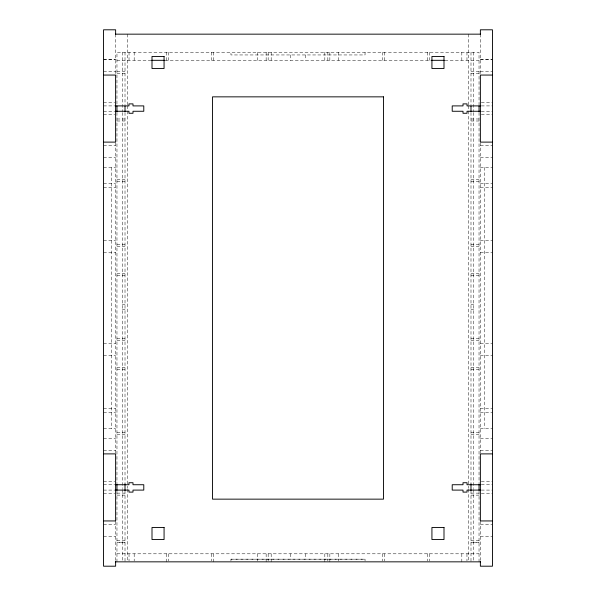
<?xml version="1.0" encoding="UTF-8"?>
<svg xmlns="http://www.w3.org/2000/svg" width="596" height="596" viewBox="0 0 596 596"><rect width="100%" height="100%" fill="white"/><g stroke="black" fill="none" stroke-linecap="round" stroke-linejoin="round"><path stroke-width="0.45" stroke-dasharray="2.98 2.23" d="M103.555 59.63L115.624 59.63M480.376 59.63L492.445 59.63M103.555 59.652L115.624 59.652M480.376 59.652L492.445 59.652M116.965 60.315L151.049 60.315M165.003 60.315L430.997 60.315M444.951 60.315L479.035 60.315M103.555 71.721L115.624 71.706M116.965 71.714L125.011 71.714M470.989 71.714L479.035 71.714M480.376 71.699L492.445 71.721M116.965 73.725L125.011 73.725M470.989 73.725L479.035 73.725M103.555 102.542L114.693 102.542M481.307 102.542L492.445 102.542M103.555 105.917L114.693 105.902M481.307 105.917L492.445 105.902M103.555 111.266L114.693 111.251M481.307 111.251L492.445 111.266M103.555 114.611L114.693 114.611M481.307 114.611L492.445 114.611M116.965 118.984L125.011 118.984M470.989 118.984L479.035 118.984M116.965 120.995L125.011 120.995M470.989 120.995L479.035 120.995M103.555 145.461L115.624 145.461M480.376 145.461L492.445 145.461M103.555 157.553L115.624 157.538M480.376 157.53L492.445 157.553M103.555 167.498L115.624 167.498M480.376 167.498L492.445 167.498M116.965 179.664L125.011 179.664M470.989 179.664L479.035 179.664M116.965 181.676L125.011 181.676M470.989 181.676L479.035 181.676M103.555 183.59L115.624 183.59M480.376 183.59L492.445 183.59M103.555 187.368L115.624 187.368M480.376 187.368L492.445 187.368M103.555 240.71L115.624 240.724M480.376 240.71L492.445 240.71M116.965 244.367L125.011 244.367M470.989 244.367L479.035 244.367M116.965 246.379L125.011 246.379M470.989 246.379L479.035 246.379M103.555 252.779L115.624 252.793M480.376 252.779L492.445 252.779M116.965 273.698L125.011 273.698M470.989 273.698L479.035 273.698M116.965 275.71L125.011 275.717M470.989 275.71L479.035 275.71M122.329 304.712L125.011 304.712M470.989 304.712L473.671 304.712M122.329 309.406L125.011 309.406M470.989 309.406L473.671 309.406M116.965 338.401L125.011 338.409M470.989 338.401L479.035 338.409M116.965 340.413L125.011 340.42M470.989 340.413L479.035 340.413M103.555 343.221L115.624 343.229M480.376 343.221L492.445 343.221M103.555 355.291L115.624 355.298M480.376 355.291L492.445 355.291M116.965 367.739L125.011 367.739M470.989 367.739L479.035 367.739M116.965 369.751L125.011 369.751M470.989 369.751L479.035 369.751M103.555 408.632L115.624 408.632M480.376 408.632L492.445 408.632M103.555 412.41L115.624 412.41M480.376 412.41L492.445 412.41M103.555 428.502L115.624 428.502M480.376 428.502L492.445 428.502M116.965 432.443L125.011 432.443M470.989 432.443L479.035 432.443M116.965 434.454L125.011 434.454M470.989 434.454L479.035 434.454M103.555 438.47L115.624 438.47M480.376 438.47L492.445 438.47M103.555 450.539L115.624 450.539M480.376 450.539L492.445 450.539M103.555 481.389L114.693 481.389M481.307 481.389L492.445 481.389M103.555 484.749L114.693 484.734M481.307 484.749L492.445 484.734M103.555 490.098L114.693 490.083M481.307 490.083L492.445 490.098M116.965 493.123L125.011 493.123M470.989 493.123L479.035 493.123M103.555 493.458L114.693 493.458M481.307 493.458L492.445 493.458M116.965 495.134L125.011 495.134M470.989 495.134L479.035 495.134M103.555 524.301L115.624 524.301M480.376 524.301L492.445 524.301M103.555 536.37L115.624 536.37M480.376 536.37L492.445 536.37M116.965 540.393L125.011 540.393M470.989 540.393L479.035 540.393M116.965 553.803L479.035 553.803M230.95 560.955L230.95 559.167L365.05 559.167L365.05 560.955M230.95 559.167L365.05 559.167M484.399 167.498L484.399 428.502M480.376 34.158L480.376 75.059M480.376 142.705L480.376 453.31M480.376 520.941L480.376 561.849M479.035 105.276L479.035 52.269L116.965 52.269L116.965 105.276M479.035 112.517L479.035 483.736M479.035 491.178L479.035 561.849M473.671 52.269L473.671 111.668M473.671 112.592L473.671 488.534M473.671 489.458L473.671 560.925M470.989 52.269L470.989 105.276M470.989 112.592L470.989 483.892M470.989 490.523L470.989 561.849M468.307 34.158L468.307 104.896M468.307 105.82L468.307 488.333M468.307 489.249L468.307 560.925M466.966 52.269L466.966 60.315M466.966 553.803L466.966 560.955M461.818 52.269L461.818 60.315M461.818 553.803L461.818 561.849M429.753 52.269L429.753 60.315M429.753 553.803L429.753 560.955M427.742 52.269L427.742 60.315M427.742 553.803L427.742 560.955M384.495 52.269L384.495 60.315M384.495 553.803L384.495 560.955M382.483 52.269L382.483 60.315M382.483 553.803L382.483 560.955M365.05 52.269L365.05 54.951L230.95 54.951L230.95 52.269M338.23 52.269L338.23 60.315M338.23 553.803L338.23 560.955M329.849 52.269L329.849 60.315M329.849 553.803L329.849 561.849M327.837 52.269L327.837 60.315M327.837 553.803L327.837 560.955M324.82 52.269L324.82 60.315M324.82 553.803L324.82 561.849M305.673 54.951L305.673 60.315M305.673 553.803L305.673 559.167M290.327 54.951L290.327 60.315M290.327 553.803L290.327 559.167M271.18 52.269L271.18 60.315M271.18 553.803L271.18 561.849M268.163 52.269L268.163 60.315M268.163 553.803L268.163 560.955M266.151 52.269L266.151 60.315M266.151 553.803L266.151 561.849M257.77 52.269L257.77 60.315M257.77 553.803L257.77 560.955M213.517 52.269L213.517 60.315M213.517 553.803L213.517 561.849M211.505 52.269L211.505 60.315M211.505 553.803L211.505 560.955M168.258 52.269L168.258 60.315M168.258 553.803L168.258 560.955M166.247 52.269L166.247 60.315M166.247 553.803L166.247 561.849M134.182 52.269L134.182 60.315M134.182 553.803L134.182 560.955M129.034 52.269L129.034 60.315M129.034 553.803L129.034 560.955M127.693 34.158L127.693 104.896M127.693 105.82L127.693 488.333M127.693 489.249L127.693 560.925M125.011 52.269L125.011 105.276M125.011 112.592L125.011 483.892M125.011 490.523L125.011 561.849M122.329 52.269L122.329 111.668M122.329 112.592L122.329 488.534M122.329 489.458L122.329 560.925M116.965 112.517L116.965 483.736M116.965 491.178L116.965 561.849M115.624 34.158L115.624 75.059M115.624 142.705L115.624 453.31M115.624 520.941L115.624 561.849M111.601 167.498L111.601 428.502M125.011 542.405L116.965 542.405L125.011 542.405M479.035 542.405L470.989 542.405L479.035 542.405"/><path stroke-width="0.89" d="M115.624 34.158L480.376 34.158M151.697 60.315L164.578 60.315M431.422 60.315L444.303 60.315M103.555 75.059L115.624 75.059L115.624 142.109L103.555 142.109M492.445 75.059L480.376 75.059L480.376 142.109L492.445 142.109M115.624 105.902L128.967 105.902L128.967 103.89L132.99 103.89L132.99 105.902L143.785 105.902L143.785 111.266L132.99 111.266L132.99 113.277L128.967 113.277L128.967 111.266L115.624 111.266M480.376 105.902L467.033 105.902L467.033 103.89L463.01 103.89L463.01 105.902L452.215 105.902L452.215 111.266L463.01 111.266L463.01 113.277L467.033 113.277L467.033 111.266L480.376 111.266M103.555 453.891L115.624 453.891L115.624 520.941L103.555 520.941M492.445 453.891L480.376 453.891L480.376 520.941L492.445 520.941M115.624 484.734L128.967 484.734L128.967 482.723L132.99 482.723L132.99 484.734L143.785 484.734L143.785 490.098L132.99 490.098L132.99 492.11L128.967 492.11L128.967 490.098L115.624 490.098M480.376 484.734L467.033 484.734L467.033 482.723L463.01 482.723L463.01 484.734L452.215 484.734L452.215 490.098L463.01 490.098L463.01 492.11L467.033 492.11L467.033 490.098L480.376 490.098M115.624 561.842L480.376 561.842M480.376 34.419L480.376 29.8L492.445 29.8L492.445 566.2L480.376 566.2L480.376 561.581M479.035 106.051L479.035 111.78M479.035 484.667L479.035 490.247M470.989 106.103L470.989 111.698M470.989 483.892L470.989 490.523M125.011 106.103L125.011 111.698M125.011 483.892L125.011 490.523M116.965 106.051L116.965 111.78M116.965 484.667L116.965 490.247M115.624 34.419L115.624 29.8L103.555 29.8L103.555 566.2L115.624 566.2L115.624 561.581M164.064 56.449L152.002 56.449L152.002 68.518L164.064 68.518L164.064 56.449M443.998 56.449L431.929 56.449L431.929 68.518L443.998 68.518L443.998 56.449M383.489 96.85L212.511 96.85L212.511 499.15L383.489 499.15L383.489 96.85M164.071 527.475L152.002 527.475L152.002 539.544L164.071 539.544L164.071 527.475M443.998 527.475L431.929 527.475L431.929 539.544L443.998 539.544L443.998 527.475"/></g></svg>
